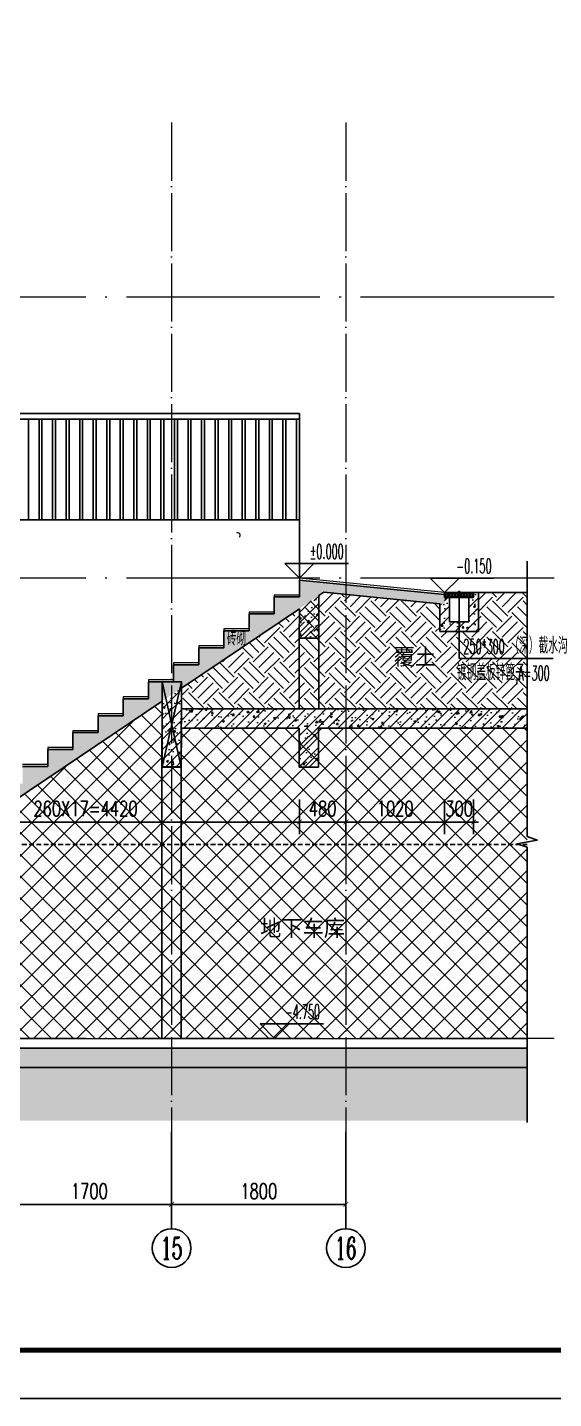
# Model space of a CAD drawing. Extents: x -1307975 to -76406, y -96289 to 379359.
# Drawn here: x -618610 to -613174, y 348300 to 362450 of the extents above; entities that cross this region are included whole.
import ezdxf
from ezdxf.enums import TextEntityAlignment as Align

# ---------------------------------------------------------------- set-up
doc = ezdxf.new("R2010")
doc.units = 0
doc.header["$LTSCALE"] = 1000
doc.linetypes.add('DOTE', pattern=[2.42, 2, -0.2, 0.02, -0.2])
doc.linetypes.add('HIDDEN', pattern=[0.375, 0.25, -0.125])
doc.layers.get('0').update_dxf_attribs({"linetype": 'CONTINUOUS'})
doc.layers.get('DEFPOINTS').update_dxf_attribs({"linetype": 'CONTINUOUS'})
for name, color, linetype in [('-TK', 7, 'CONTINUOUS'), ('A-AXIS_TEXT', 7, 'CONTINUOUS'), ('AXIS', 3, 'CONTINUOUS'), ('DIM_ELEV', 3, 'CONTINUOUS'), ('DIM_LEAD', 3, 'CONTINUOUS'), ('DIM_SYMB', 3, 'CONTINUOUS'), ('PUB_TEXT', 2, 'CONTINUOUS'), ('S-大样-砼线', 7, 'CONTINUOUS'), ('Stair-栏杆', 142, 'CONTINUOUS'), ('TEXT', 2, 'CONTINUOUS'), ('WALL', 5, 'CONTINUOUS'), ('地库集水坑', 128, 'CONTINUOUS'), ('审核', 1, 'CONTINUOUS'), ('尺寸标注', 86, 'CONTINUOUS'), ('看线', 251, 'CONTINUOUS')]:
    doc.layers.add(name, color=color, linetype=linetype)
for name, color, linetype, lineweight in [('AXIS_TEXT', 7, 'CONTINUOUS', 20), ('DOTE', 19, 'DOTE', 9), ('PUB_HATCH', 8, 'CONTINUOUS', 9), ('内粉刷', 37, 'CONTINUOUS', 9), ('填充', 251, 'CONTINUOUS', 5), ('立面-栏杆', 105, 'CONTINUOUS', 15)]:
    doc.layers.add(name, color=color, linetype=linetype, lineweight=lineweight)
doc.styles.add('_TCH_AXIS', font='COMPLEX', dxfattribs={"bigfont": 'GBCBIG'})
doc.styles.add('_TCH_DIM', font='SIMPLEX.shx', dxfattribs={"width": 0.7, "bigfont": 'GBCBIG.shx'})
doc.styles.add('_TCH_DIM_T3', font='SIMPLEX', dxfattribs={"width": 0.705882, "bigfont": 'GBCBIG'})
doc.styles.add('COMPLEX', font='COMPLEX')
doc.styles.add('TSSD_REIN', font='tssdeng.shx', dxfattribs={"width": 0.7, "height": 300, "bigfont": 'tssdchn.shx'})
doc.dimstyles.new('_TCH_ARCH&&50', dxfattribs={"dimtxt": 157.5, "dimasz": 50, "dimexe": 125, "dimexo": 150, "dimgap": 58.75, "dimtad": 1, "dimdec": 0, "dimzin": 0, "dimdsep": 46, "dimtxsty": '_TCH_DIM_T3', "dimblk": 'ARCHTICK', "dimcen": 0.09, "dimclrt": 7, "dimazin": 0, "dimtfac": 1, "dimtdec": 0, "dimtix": 1, "dimtmove": 2, "dimatfit": 3, "dimldrblk": 'ARCHTICK', "dimfxl": 1, "dimtolj": 1, "dimtzin": 0, "dimarcsym": 0})
pattern_1 = [(45, (-1035007.906, 393076.42), (-53.033009, 53.033009), []), (50, (-1035007.9, 393076.42), (215.178055, -18.82564), [22.5, -247.5]), (355, (-1035007.9, 393076.42), (-41.6254, 225.65764), [18, -198]), (100.4514, (-1034989.97, 393074.85), (173.55281, 206.83186), [19.12206, -210.34263]), (46.1842, (-1035007.9, 393136.42), (320.17231, -49.6557), [33.75, -371.25]), (96.6356, (-1034981.22, 393132.28), (280.39881, 292.23536), [28.68309, -315.5139]), (351.1842, (-1035007.9, 393136.42), (280.39858, 292.23558), [27, -297]), (21, (-1034977.9, 393121.42), (179.072116, -120.78567), [22.5, -247.5]), (326, (-1034977.9, 393121.42), (72.9946, 217.54501), [18, -198]), (71.4514, (-1034962.98, 393111.35), (252.06679, 96.75915), [19.12206, -210.34263]), (37.5, (-1035007.906, 393076.42), (3.647957, 99.868156), [0, -195.6, 0, -201, 0, -198.75]), (7.5, (-1035007.91, 393076.42), (78.92086, 118.323514), [0, -114.6, 0, -191.1, 0, -75.75]), (327.5, (-1035074.806, 393076.42), (160.146731, -6.766462), [0, -75, 0, -234, 0, -310.5]), (317.5, (-1035104.8, 393076.42), (174.95585, 30.031495), [0, -97.5, 0, -155.4, 0, -220.5])]

# ---------------------------------------------------------------- blocks, each defined once
blk = doc.blocks.new('_ArchTick')
at = {"color": 0, "linetype": 'ByBlock', "const_width": 0.15}
blk.add_lwpolyline([(-0.5, -0.5), (0.5, 0.5)], dxfattribs=at)
blk = doc.blocks.new('*D835')
at = {"layer": 'AXIS', "color": 0, "lineweight": -2, "transparency": 16777216}
for p, q in [((-617120, 350904), (-617120, 350179)), ((-615320, 350904), (-615320, 350179)), ((-617120, 350304), (-615320, 350304))]:
    blk.add_line(p, q, dxfattribs=at)
at = {"layer": 'DEFPOINTS', "color": 0, "transparency": 16777216}
for p in [(-617120, 351054), (-615320, 351054), (-615320, 350304)]:
    blk.add_point(p, dxfattribs=at)
at = {"layer": 'AXIS', "color": 0, "lineweight": -2, "transparency": 16777216, "xscale": 50, "yscale": 50, "zscale": 50, "rotation": 180}
blk.add_blockref('_ArchTick', (-617120, 350304), dxfattribs=at)
at = {"layer": 'AXIS', "color": 0, "lineweight": -2, "transparency": 16777216, "xscale": 50, "yscale": 50, "zscale": 50}
blk.add_blockref('_ArchTick', (-615320, 350304), dxfattribs=at)
at = {"layer": 'AXIS', "color": 7, "transparency": 16777216, "insert": (-616220, 350441), "char_height": 157.5, "attachment_point": 5, "style": '_TCH_DIM_T3'}
blk.add_mtext('\\A1;1800', dxfattribs=at)
blk = doc.blocks.new('*D836')
at = {"layer": 'AXIS', "color": 0, "lineweight": -2, "transparency": 16777216}
for p, q in [((-618820, 350904), (-618820, 350179)), ((-617120, 350904), (-617120, 350179)), ((-618820, 350304), (-617120, 350304))]:
    blk.add_line(p, q, dxfattribs=at)
at = {"layer": 'DEFPOINTS', "color": 0, "transparency": 16777216}
for p in [(-618820, 351054), (-617120, 351054), (-617120, 350304)]:
    blk.add_point(p, dxfattribs=at)
at = {"layer": 'AXIS', "color": 0, "lineweight": -2, "transparency": 16777216, "xscale": 50, "yscale": 50, "zscale": 50, "rotation": 180}
blk.add_blockref('_ArchTick', (-618820, 350304), dxfattribs=at)
at = {"layer": 'AXIS', "color": 0, "lineweight": -2, "transparency": 16777216, "xscale": 50, "yscale": 50, "zscale": 50}
blk.add_blockref('_ArchTick', (-617120, 350304), dxfattribs=at)
at = {"layer": 'AXIS', "color": 7, "transparency": 16777216, "insert": (-617970, 350441), "char_height": 157.5, "attachment_point": 5, "style": '_TCH_DIM_T3'}
blk.add_mtext('\\A1;1700', dxfattribs=at)
blk = doc.blocks.new('*D852')
at = {"layer": 'DEFPOINTS', "color": 0, "transparency": 16777216}
for p in [(-614300, 354634), (-614000, 354634), (-614000, 354250)]:
    blk.add_point(p, dxfattribs=at)
at = {"layer": '尺寸标注', "color": 0, "lineweight": -2, "transparency": 16777216}
for p, q in [((-614300, 354484), (-614300, 354125)), ((-614000, 354484), (-614000, 354125)), ((-614300, 354250), (-614350, 354250)), ((-614300, 354250), (-614000, 354250)), ((-614000, 354250), (-613950, 354250))]:
    blk.add_line(p, q, dxfattribs=at)
at = {"layer": '尺寸标注', "color": 0, "lineweight": -2, "transparency": 16777216, "xscale": 50, "yscale": 50, "zscale": 50}
blk.add_blockref('_ArchTick', (-614300, 354250), dxfattribs=at)
at = {"layer": '尺寸标注', "color": 0, "lineweight": -2, "transparency": 16777216, "xscale": 50, "yscale": 50, "zscale": 50, "rotation": 180}
blk.add_blockref('_ArchTick', (-614000, 354250), dxfattribs=at)
at = {"layer": '尺寸标注', "color": 7, "transparency": 16777216, "insert": (-614150, 354388), "char_height": 157.5, "attachment_point": 5, "style": '_TCH_DIM_T3'}
blk.add_mtext('\\A1;300', dxfattribs=at)
blk = doc.blocks.new('*D853')
at = {"layer": 'DEFPOINTS', "color": 0, "transparency": 16777216}
for p in [(-615320, 354634), (-614300, 354634), (-614300, 354250)]:
    blk.add_point(p, dxfattribs=at)
at = {"layer": '尺寸标注', "color": 0, "lineweight": -2, "transparency": 16777216}
for p, q in [((-615320, 354484), (-615320, 354125)), ((-614300, 354484), (-614300, 354125)), ((-615320, 354250), (-614300, 354250))]:
    blk.add_line(p, q, dxfattribs=at)
at = {"layer": '尺寸标注', "color": 0, "lineweight": -2, "transparency": 16777216, "xscale": 50, "yscale": 50, "zscale": 50, "rotation": 180}
blk.add_blockref('_ArchTick', (-615320, 354250), dxfattribs=at)
at = {"layer": '尺寸标注', "color": 0, "lineweight": -2, "transparency": 16777216, "xscale": 50, "yscale": 50, "zscale": 50}
blk.add_blockref('_ArchTick', (-614300, 354250), dxfattribs=at)
at = {"layer": '尺寸标注', "color": 7, "transparency": 16777216, "insert": (-614810, 354388), "char_height": 157.5, "attachment_point": 5, "style": '_TCH_DIM_T3'}
blk.add_mtext('\\A1;1020', dxfattribs=at)
blk = doc.blocks.new('*D854')
at = {"layer": 'DEFPOINTS', "color": 0, "transparency": 16777216}
for p in [(-615800, 354634), (-615320, 354634), (-615320, 354250)]:
    blk.add_point(p, dxfattribs=at)
at = {"layer": '尺寸标注', "color": 0, "lineweight": -2, "transparency": 16777216}
for p, q in [((-615800, 354484), (-615800, 354125)), ((-615320, 354484), (-615320, 354125)), ((-615800, 354250), (-615320, 354250))]:
    blk.add_line(p, q, dxfattribs=at)
at = {"layer": '尺寸标注', "color": 0, "lineweight": -2, "transparency": 16777216, "xscale": 50, "yscale": 50, "zscale": 50, "rotation": 180}
blk.add_blockref('_ArchTick', (-615800, 354250), dxfattribs=at)
at = {"layer": '尺寸标注', "color": 0, "lineweight": -2, "transparency": 16777216, "xscale": 50, "yscale": 50, "zscale": 50}
blk.add_blockref('_ArchTick', (-615320, 354250), dxfattribs=at)
at = {"layer": '尺寸标注', "color": 7, "transparency": 16777216, "insert": (-615560, 354388), "char_height": 157.5, "attachment_point": 5, "style": '_TCH_DIM_T3'}
blk.add_mtext('\\A1;480', dxfattribs=at)
blk = doc.blocks.new('*D855')
at = {"layer": 'DEFPOINTS', "color": 0, "transparency": 16777216}
for p in [(-620220, 354634), (-615800, 354634), (-615800, 354250)]:
    blk.add_point(p, dxfattribs=at)
at = {"layer": '尺寸标注', "color": 0, "lineweight": -2, "transparency": 16777216}
for p, q in [((-620220, 354484), (-620220, 354125)), ((-615800, 354484), (-615800, 354125)), ((-620220, 354250), (-615800, 354250))]:
    blk.add_line(p, q, dxfattribs=at)
at = {"layer": '尺寸标注', "color": 0, "lineweight": -2, "transparency": 16777216, "xscale": 50, "yscale": 50, "zscale": 50, "rotation": 180}
blk.add_blockref('_ArchTick', (-620220, 354250), dxfattribs=at)
at = {"layer": '尺寸标注', "color": 0, "lineweight": -2, "transparency": 16777216, "xscale": 50, "yscale": 50, "zscale": 50}
blk.add_blockref('_ArchTick', (-615800, 354250), dxfattribs=at)
at = {"layer": '尺寸标注', "color": 7, "transparency": 16777216, "insert": (-618010, 354388), "char_height": 157.5, "attachment_point": 5, "style": '_TCH_DIM_T3'}
blk.add_mtext('\\A1;260X17=4420', dxfattribs=at)
blk = doc.blocks.new('_AXISO')
blk.add_circle((0, 0), 0.5)
at = {"layer": 'A-AXIS_TEXT', "style": 'COMPLEX', "width": 1.041667}
blk.add_attdef('A', text='', height=0.56, dxfattribs=at).set_placement((-0.25, -0.28), (0.25, -0.28), align=Align.FIT)
blk = doc.blocks.new('A1')
blk.add_lwpolyline([(0, 59400), (0, 0), (84100, 0), (84100, 59400)], close=True)
at = {"const_width": 100}
blk.add_lwpolyline([(2500, 58400), (2500, 1000), (83100, 1000), (83100, 58400)], close=True, dxfattribs=at)

msp = doc.modelspace()

# ---------------------------------------------------------------- hatches: boundary and pattern name
at = {"layer": 'PUB_HATCH'}
h = msp.add_hatch(dxfattribs=at)
h.set_pattern_fill('钢筋混凝土', color=256, scale=30, style=0)
h.set_pattern_definition(pattern_1)
h.paths.add_polyline_path([(-614300.21, 356597.63), (-615800.21, 356747.63), (-615800.21, 356572.63), (-616060.21, 356572.63), (-616060.21, 356397.63), (-616320.21, 356397.63), (-616320.21, 356222.63), (-616580.21, 356222.63), (-616580.21, 356047.63), (-616840.21, 356047.63), (-616840.21, 355872.63), (-617100.21, 355872.63), (-617100.21, 355697.63), (-617360.21, 355697.63), (-617360.21, 355522.63), (-617620.21, 355522.63), (-617620.21, 355347.63), (-617880.21, 355347.63), (-617880.21, 355172.63), (-618140.21, 355172.63), (-618140.21, 354997.63), (-618400.21, 354997.63), (-618400.21, 354822.63), (-618660.21, 354822.63), (-618660.21, 354647.63), (-618920.21, 354647.63), (-618920.21, 354472.63), (-619180.21, 354472.63), (-619180.21, 354297.63), (-619440.21, 354297.63), (-619440.21, 354122.63), (-619700.21, 354122.63), (-619700.21, 353947.63), (-619960.21, 353947.63), (-619960.21, 353772.63), (-620220.21, 353772.63), (-620220.21, 353597.63), (-621320.27, 353597.63), (-621320.27, 353497.63), (-620420.21, 353497.63), (-620420.21, 353197.63), (-620220.21, 353197.63), (-620220.21, 353477.09), (-615547.92, 356621.9), (-614300.21, 356497.13)])
h = msp.add_hatch(dxfattribs=at)
h.set_pattern_fill('钢筋混凝土', color=256, scale=30, style=0)
h.set_pattern_definition(pattern_1)
h.paths.add_polyline_path([(-615800.33, 356572.63), (-615800.21, 356572.63), (-615800.21, 356639.96)])
h = msp.add_hatch(dxfattribs=at)
h.set_pattern_fill('钢筋混凝土', color=256, scale=30, style=0)
h.set_pattern_definition(pattern_1)
h.paths.add_polyline_path([(-614000.21, 356617.63), (-614000.16, 356567.63), (-613950.16, 356567.68), (-613950.21, 356617.68)])
h = msp.add_hatch(dxfattribs=at)
h.set_pattern_fill('钢筋混凝土', color=256, scale=30, style=0)
h.set_pattern_definition(pattern_1)
h.paths.add_polyline_path([(-615600.31, 356586.64), (-615800.55, 356451.86), (-615801.09, 356147.73), (-615601.09, 356147.38)])
h = msp.add_hatch(dxfattribs=at)
h.set_pattern_fill('钢筋混凝土', color=256, scale=30, style=0)
h.set_pattern_definition(pattern_1)
h.paths.add_polyline_path([(-614300.21, 356567.63), (-614300.21, 356497.13), (-614350.52, 356502.16), (-614350.52, 356217.62), (-614250.52, 356317.62), (-614250.52, 356567.63)])
h = msp.add_hatch(dxfattribs=at)
h.set_pattern_fill('钢筋混凝土', color=256, scale=30, style=0)
h.set_pattern_definition(pattern_1)
h.paths.add_polyline_path([(-613950.16, 356567.63), (-614050.16, 356567.63), (-614050.16, 356317.62), (-613950.16, 356217.62)])
h = msp.add_hatch(dxfattribs=at)
h.set_pattern_fill('钢筋混凝土', color=256, scale=30, style=0)
h.set_pattern_definition(pattern_1)
h.paths.add_polyline_path([(-613950.16, 356217.62), (-614050.16, 356317.62), (-614250.52, 356317.62), (-614350.52, 356217.62)])
h = msp.add_hatch(dxfattribs=at)
h.set_pattern_fill('钢筋混凝土', color=256, scale=30, style=0)
h.set_pattern_definition(pattern_1)
h.paths.add_polyline_path([(-617019.02, 355631.74), (-617219.22, 355496.99), (-617219.33, 355417.78), (-617086.1, 355351.01), (-617019.33, 355417.63)])
h = msp.add_hatch(dxfattribs=at)
h.set_pattern_fill('钢筋混凝土', color=256, scale=30, style=0)
h.set_pattern_definition(pattern_1)
h.paths.add_polyline_path([(-617218.92, 355697.63), (-617118.92, 355697.63), (-617218.92, 355697.77)])
h = msp.add_hatch(dxfattribs=at)
h.set_pattern_fill('钢筋混凝土', color=256, scale=30, style=0)
h.set_pattern_definition(pattern_1)
h.paths.add_polyline_path([(-617086.1, 355351.01), (-617219.33, 355417.78), (-617220.21, 354817.85), (-617020.21, 354817.56), (-617019.63, 355217.63)])
h = msp.add_hatch(dxfattribs=at)
h.set_pattern_fill('钢筋混凝土', color=256, scale=30, style=0)
h.set_pattern_definition(pattern_1)
h.paths.add_polyline_path([(-615701.29, 355284.29), (-615701.09, 355417.63), (-617019.33, 355417.63), (-617086.1, 355351.01), (-617019.63, 355217.63), (-615801.39, 355217.63)])
h = msp.add_hatch(dxfattribs=at)
h.set_pattern_fill('钢筋混凝土', color=256, scale=30, style=0)
h.set_pattern_definition(pattern_1)
h.paths.add_polyline_path([(-613447.97, 355417.63), (-615701.09, 355417.63), (-615701.29, 355284.29), (-615601.39, 355217.63), (-613447.97, 355217.63)])
h = msp.add_hatch(dxfattribs=at)
h.set_pattern_fill('钢筋混凝土', color=256, scale=30, style=0)
h.set_pattern_definition(pattern_1)
h.paths.add_polyline_path([(-615701.29, 355284.29), (-615801.39, 355217.63), (-615801.97, 354817.85), (-615601.97, 354817.56), (-615601.39, 355217.63)])
h = msp.add_hatch(dxfattribs=at)
h.set_pattern_fill('钢筋混凝土', color=256, scale=30, style=0)
h.set_pattern_definition(pattern_1)
h.paths.add_polyline_path([(-613447.97, 351917.63), (-621720.21, 351917.63), (-621720.21, 351717.63), (-613447.97, 351717.63)])
at = {"layer": '地库集水坑'}
h = msp.add_hatch(dxfattribs=at)
h.set_pattern_fill('STEEL', color=250, scale=20, angle=45, style=0)
h.set_pattern_definition([(90, (-2515952.146, 4299306.673), (-31.75, 5e-15), []), (90, (-2515963.37, 4299317.898), (-31.75, 5e-15), [])])
h.paths.add_polyline_path([(-614000.21, 356617.63), (-614300.21, 356617.63), (-614300.21, 356567.63), (-614000.21, 356567.63)])
at = {"layer": '填充'}
h = msp.add_hatch(dxfattribs=at)
h.set_pattern_fill('EARTH', color=250, scale=70, angle=45, style=0)
h.set_pattern_definition([(45, (-1760245.96, -42130.64), (0, 314.308964), [222.25, -222.25]), (45, (-1760304.9, -42071.7), (0, 314.308964), [222.25, -222.25]), (45, (-1760363.82, -42012.77), (0, 314.308964), [222.25, -222.25]), (135, (-1760363.82, -41973.48), (-314.308964, 0), [222.25, -222.25]), (135, (-1760304.9, -41914.55), (-314.308964, 0), [222.25, -222.25]), (135, (-1760245.96, -41855.62), (-314.308964, 0), [222.25, -222.25])])
h.paths.add_polyline_path([(-613950.16, 356497.13), (-613950.16, 356217.62), (-614350.52, 356217.62), (-614353.12, 356502.42), (-615547.92, 356621.9), (-617019.34, 355631.52), (-617019.34, 355417.63), (-613447.97, 355417.63), (-613447.97, 356617.59), (-613950.16, 356617.59), (-613950.16, 356497.13)])
h = msp.add_hatch(dxfattribs=at)
h.set_pattern_fill('ANSI37', color=196, scale=100, style=0)
h.set_pattern_definition([(45, (-616770.21, 361877.67), (-112.2532, 112.2532), []), (135, (-616770.21, 361877.67), (-112.2532, -112.2532), [])])
edge = h.paths.add_edge_path()
edge.add_line((-617019.79, 355216.08), (-617019.79, 354815.94))
edge.add_line((-617019.79, 354815.94), (-617220.22, 354816.37))
edge.add_line((-617220.22, 354816.37), (-617219.22, 355496.99))
edge.add_line((-617219.22, 355496.99), (-617634.27, 355217.63))
edge.add_line((-617634.27, 355217.63), (-620220.21, 353477.09))
edge.add_line((-620220.21, 353477.09), (-620220.21, 353197.63))
edge.add_line((-620220.21, 353197.63), (-620420.21, 353197.63))
edge.add_line((-620420.21, 353197.63), (-620420.21, 353497.63))
edge.add_line((-620420.21, 353497.63), (-621270.21, 353497.63))
edge.add_line((-621270.21, 353497.63), (-621270.21, 353217.62))
edge.add_line((-621470.39, 353217.62), (-621620.03, 353217.62))
edge.add_line((-621620.03, 353217.62), (-621620.21, 352017.63))
edge.add_line((-621620.21, 352017.63), (-613447.97, 352017.63))
edge.add_line((-613447.97, 352017.63), (-613447.97, 355217.63))
edge.add_line((-613447.97, 355217.63), (-617019.36, 355216.08))
h = msp.add_hatch(dxfattribs=at)
h.set_pattern_fill('EARTH', color=250, scale=50, angle=45, style=0)
h.set_pattern_definition([(45, (-780215.23, 488801.7), (0, 224.5064), [158.75, -158.75]), (45, (-780257.33, 488843.8), (0, 224.5064), [158.75, -158.75]), (45, (-780299.42, 488885.89), (0, 224.5064), [158.75, -158.75]), (135, (-780299.42, 488913.95), (-224.5064, 0), [158.75, -158.75]), (135, (-780257.33, 488956.05), (-224.5064, 0), [158.75, -158.75]), (135, (-780215.23, 488998.14), (-224.5064, 0), [158.75, -158.75])])
h.paths.add_polyline_path([(-613447.97, 351167.73), (-613447.97, 351717.98), (-628626.81, 351717.98), (-628626.81, 351167.73)])

# ---------------------------------------------------------------- linework, layer by layer
at = {"layer": 'AXIS'}
for p, q in [((-617120.21, 351053.53), (-617120.21, 350053.53)), ((-615320.21, 351053.53), (-615320.21, 350053.53))]:
    msp.add_line(p, q, dxfattribs=at)
at = {"layer": 'DIM_ELEV', "color": 6}
for p, q in [((-615800.21, 356767.63), (-615950.21, 356917.63)), ((-615950.21, 356917.63), (-615294.21, 356917.63)), ((-615800.21, 356767.63), (-615650.21, 356917.63)), ((-614300.21, 356617.63), (-614450.21, 356767.63)), ((-614450.21, 356767.63), (-613794.21, 356767.63)), ((-614300.21, 356617.63), (-614150.21, 356767.63))]:
    msp.add_line(p, q, dxfattribs=at)
at = {"layer": 'DIM_ELEV'}
for p, q in [((-616056.97, 352017.63), (-616206.97, 352167.63)), ((-616206.97, 352167.63), (-615550.97, 352167.63)), ((-616056.97, 352017.63), (-615906.97, 352167.63))]:
    msp.add_line(p, q, dxfattribs=at)
at = {"layer": 'DIM_LEAD'}
for p, q in [((-614150.34, 356617.61), (-614150.34, 355936.97)), ((-614150.34, 355936.97), (-613180.39, 355936.97))]:
    msp.add_line(p, q, dxfattribs=at)
at = {"layer": 'DIM_LEAD', "const_width": 20}
msp.add_lwpolyline([(-614150.34, 356627.61, 1), (-614150.34, 356607.61, 1)], format="xyb", close=True, dxfattribs=at)
at = {"layer": 'DIM_SYMB'}
msp.add_lwpolyline([(-613447.97, 356941.97), (-613447.97, 354101.68), (-613342.97, 354063.46), (-613552.97, 354026.44), (-613447.97, 353989.18), (-613447.97, 351148.89)], dxfattribs=at)
at = {"layer": 'DOTE', "linetype": 'DOTE', "ltscale": 0.3}
for p, q in [((-617120.21, 361467.66), (-617120.21, 351053.53)), ((-615320.21, 361467.66), (-615320.21, 351053.53))]:
    msp.add_line(p, q, dxfattribs=at)
at = {"layer": 'DOTE', "linetype": 'DOTE'}
for p, q in [((-613167.97, 359667.63), (-628894.75, 359667.63)), ((-613167.97, 356767.63), (-628894.75, 356767.63)), ((-613167.97, 352017.63), (-628894.75, 352017.63))]:
    msp.add_line(p, q, dxfattribs=at)
at = {"layer": 'S-大样-砼线'}
for p, q in [((-617219.22, 354818.31), (-617019.92, 355697.77)), ((-617218.92, 355697.77), (-617020.21, 354818.24))]:
    msp.add_line(p, q, dxfattribs=at)
msp.add_lwpolyline([(-617020.21, 354818.31), (-617219.22, 354818.31), (-617218.92, 355697.77), (-617019.92, 355697.77)], close=True, dxfattribs=at)
at = {"layer": 'Stair-栏杆'}
for p, q in [((-615800.21, 358467.63), (-620470.19, 358467.63)), ((-615800.21, 358407.63), (-620470.19, 358407.63))]:
    msp.add_line(p, q, dxfattribs=at)
for points in [[(-615800.21, 357367.63), (-615800.21, 358467.63)], [(-618600.21, 357367.63), (-618600.21, 358407.63)], [(-618490.21, 358407.63), (-618490.21, 357367.63)], [(-618460.21, 357367.63), (-618460.21, 358407.63)], [(-618350.21, 358407.63), (-618350.21, 357367.63)], [(-618320.21, 357367.63), (-618320.21, 358407.63)], [(-618210.21, 358407.63), (-618210.21, 357367.63)], [(-618180.21, 357367.63), (-618180.21, 358407.63)], [(-618070.21, 358407.63), (-618070.21, 357367.63)], [(-618040.21, 357367.63), (-618040.21, 358407.63)], [(-617930.21, 358407.63), (-617930.21, 357367.63)], [(-617900.21, 357367.63), (-617900.21, 358407.63)], [(-617790.21, 358407.63), (-617790.21, 357367.63)], [(-617760.21, 357367.63), (-617760.21, 358407.63)], [(-617650.21, 358407.63), (-617650.21, 357367.63)], [(-617620.21, 357367.63), (-617620.21, 358407.63)], [(-617510.21, 358407.63), (-617510.21, 357367.63)], [(-617480.21, 357367.63), (-617480.21, 358407.63)], [(-617370.21, 358407.63), (-617370.21, 357367.63)], [(-617340.21, 357367.63), (-617340.21, 358407.63)], [(-617230.21, 358407.63), (-617230.21, 357367.63)], [(-617200.21, 357367.63), (-617200.21, 358407.63)], [(-617090.21, 358407.63), (-617090.21, 357367.63)], [(-617060.21, 357367.63), (-617060.21, 358407.63)], [(-616950.21, 358407.63), (-616950.21, 357367.63)], [(-616920.21, 357367.63), (-616920.21, 358407.63)], [(-616810.21, 358407.63), (-616810.21, 357367.63)], [(-616780.21, 357367.63), (-616780.21, 358407.63)], [(-616670.21, 358407.63), (-616670.21, 357367.63)], [(-616640.21, 357367.63), (-616640.21, 358407.63)], [(-616530.21, 358407.63), (-616530.21, 357367.63)], [(-616500.21, 357367.63), (-616500.21, 358407.63)], [(-616390.21, 358407.63), (-616390.21, 357367.63)], [(-616360.21, 357367.63), (-616360.21, 358407.63)], [(-616250.21, 358407.63), (-616250.21, 357367.63)], [(-616220.21, 357367.63), (-616220.21, 358407.63)], [(-616110.21, 358407.63), (-616110.21, 357367.63)], [(-616080.21, 357367.63), (-616080.21, 358407.63)], [(-615970.21, 358407.63), (-615970.21, 357367.63)], [(-615940.21, 357367.63), (-615940.21, 358407.63)], [(-615830.21, 358407.63), (-615830.21, 357367.63)]]:
    msp.add_lwpolyline(points, dxfattribs=at)
at = {"layer": 'WALL'}
for p, q in [((-614300.21, 356597.63), (-615800.21, 356747.63)), ((-615800.21, 356747.63), (-615800.21, 356639.96)), ((-615800.21, 356639.96), (-615800.33, 356572.63)), ((-615600.31, 356586.64), (-615547.92, 356621.9)), ((-615547.92, 356621.9), (-614350.52, 356502.16)), ((-614300.21, 356567.63), (-614300.21, 356597.63)), ((-613950.21, 356617.68), (-614000.21, 356617.63)), ((-614000.21, 356617.63), (-614000.16, 356567.63)), ((-613950.21, 356617.68), (-613950.16, 356567.68)), ((-617019.02, 355631.74), (-615800.55, 356451.86)), ((-615800.33, 356572.63), (-616060.21, 356572.63)), ((-616060.21, 356572.63), (-616060.21, 356397.63)), ((-615800.55, 356451.86), (-615801.09, 356147.73)), ((-615600.31, 356586.64), (-615601.09, 356147.38)), ((-614350.52, 356502.16), (-614350.52, 356217.62)), ((-614250.52, 356567.63), (-614250.52, 356317.62)), ((-614000.16, 356567.63), (-614050.16, 356567.63)), ((-614050.16, 356567.63), (-614050.16, 356317.62)), ((-613950.16, 356567.63), (-613950.16, 356217.62)), ((-616060.21, 356397.63), (-616320.21, 356397.63)), ((-616320.21, 356397.63), (-616320.21, 356222.63)), ((-614050.16, 356317.62), (-614250.52, 356317.62)), ((-616320.21, 356222.63), (-616580.21, 356222.63)), ((-616580.21, 356222.63), (-616580.21, 356047.63)), ((-613950.16, 356217.62), (-614350.52, 356217.62)), ((-616580.21, 356047.63), (-616840.21, 356047.63)), ((-616840.21, 356047.63), (-616840.21, 355872.63)), ((-615601.09, 356147.38), (-615801.09, 356147.73)), ((-616840.21, 355872.63), (-617100.21, 355872.63)), ((-617100.21, 355872.63), (-617100.21, 355697.63)), ((-617218.92, 355697.63), (-617360.21, 355697.63)), ((-617360.21, 355697.63), (-617360.21, 355522.63)), ((-617218.92, 355697.77), (-617218.92, 355697.63)), ((-617100.21, 355697.63), (-617118.92, 355697.63)), ((-617019.02, 355631.74), (-617019.33, 355417.63)), ((-620220.21, 353477.09), (-617219.22, 355496.99)), ((-617360.21, 355522.63), (-617620.21, 355522.63)), ((-617620.21, 355522.63), (-617620.21, 355347.63)), ((-617219.22, 355496.99), (-617219.33, 355417.78)), ((-617620.21, 355347.63), (-617880.21, 355347.63)), ((-617880.21, 355347.63), (-617880.21, 355172.63)), ((-617219.33, 355417.78), (-617220.21, 354817.85)), ((-615701.09, 355417.63), (-617019.33, 355417.63)), ((-613447.97, 355417.63), (-615701.09, 355417.63)), ((-613447.97, 355217.63), (-613447.97, 355417.63)), ((-617019.63, 355217.63), (-617020.21, 354817.56)), ((-615801.39, 355217.63), (-617019.63, 355217.63)), ((-615801.39, 355217.63), (-615801.97, 354817.85)), ((-615601.39, 355217.63), (-615601.97, 354817.56)), ((-613447.97, 355217.63), (-615601.39, 355217.63)), ((-617880.21, 355172.63), (-618140.21, 355172.63)), ((-618140.21, 355172.63), (-618140.21, 354997.63)), ((-618140.21, 354997.63), (-618400.21, 354997.63)), ((-618400.21, 354997.63), (-618400.21, 354822.63)), ((-618400.21, 354822.63), (-618660.21, 354822.63)), ((-617020.21, 354817.56), (-617220.21, 354817.85)), ((-615601.97, 354817.56), (-615801.97, 354817.85)), ((-613447.97, 351917.63), (-621720.21, 351917.63)), ((-613447.97, 351717.63), (-613447.97, 351917.63)), ((-613447.97, 351717.63), (-621720.21, 351717.63))]:
    msp.add_line(p, q, dxfattribs=at)
at = {"layer": 'WALL', "color": 1}
msp.add_line((-613447.97, 356617.59), (-613950.21, 356617.68), dxfattribs=at)
at = {"layer": '内粉刷'}
msp.add_line((-621620.26, 352017.63), (-613447.97, 352017.63), dxfattribs=at)
msp.add_lwpolyline([(-614300.21, 356617.63), (-615800.21, 356767.63), (-615800.21, 356592.63), (-616060.21, 356592.63), (-616060.21, 356417.63), (-616320.21, 356417.63), (-616320.21, 356242.63), (-616580.21, 356242.63), (-616580.21, 356067.63), (-616840.21, 356067.63), (-616840.21, 355892.63), (-617100.21, 355892.63), (-617100.21, 355717.63), (-617360.21, 355717.63), (-617360.21, 355542.63), (-617620.21, 355542.63), (-617620.21, 355367.63), (-617880.21, 355367.63), (-617880.21, 355192.63), (-618140.21, 355192.63), (-618140.21, 355017.63), (-618400.21, 355017.63), (-618400.21, 354842.63), (-618660.21, 354842.63)], dxfattribs=at)
at = {"layer": '地库集水坑'}
for points in [[(-614000.21, 356617.63), (-614300.21, 356617.63), (-614300.21, 356567.63), (-614000.21, 356567.63)], [(-614010.21, 356607.63), (-614290.21, 356607.63), (-614290.21, 356577.63), (-614010.21, 356577.63)]]:
    msp.add_lwpolyline(points, close=True, dxfattribs=at)
at = {"layer": '审核', "color": 58, "linetype": 'HIDDEN', "ltscale": 0.2}
msp.add_line((-619417.12, 354017.63), (-613447.97, 354017.63), dxfattribs=at)
at = {"layer": '看线', "color": 32}
for q in [(-620470.19, 357367.84), (-615800.21, 356767.63)]:
    msp.add_line((-615800.21, 357367.63), q, dxfattribs=at)
at = {"layer": '看线'}
for p, q in [((-615801.09, 356147.73), (-615801.09, 355417.63)), ((-615601.09, 356147.38), (-615601.09, 355417.63)), ((-617220.21, 354817.49), (-617220.21, 352017.41)), ((-617020.21, 354817.49), (-617020.21, 352017.41))]:
    msp.add_line(p, q, dxfattribs=at)
at = {"layer": '立面-栏杆', "color": 4}
msp.add_arc((-616436.26, 357209.39), 25, 303.943587, 123.943587, dxfattribs=at)

# ---------------------------------------------------------------- block references
at = {"layer": '-TK', "xscale": 0.5, "yscale": 0.5, "zscale": 0.5}
msp.add_blockref('A1', (-647075.13, 348300.18), dxfattribs=at)
at = {"layer": 'AXIS'}
ref = msp.add_blockref('_AXISO', (-617120.21, 349853.53), dxfattribs=dict(at, xscale=400, yscale=400, zscale=400))
ref.add_attrib('A', '15', dxfattribs={"layer": 'AXIS_TEXT', "height": 226.274, "style": '_TCH_AXIS', "width": 0.724138}).set_placement((-617233.35, 349740.39), (-617007.08, 349740.39), align=Align.FIT)
ref = msp.add_blockref('_AXISO', (-615320.21, 349853.53), dxfattribs=dict(at, xscale=400, yscale=400, zscale=400))
ref.add_attrib('A', '16', dxfattribs={"layer": 'AXIS_TEXT', "height": 226.274, "style": '_TCH_AXIS', "width": 0.724138}).set_placement((-615433.35, 349740.39), (-615207.08, 349740.39), align=Align.FIT)

# ---------------------------------------------------------------- texts
at = {"layer": 'PUB_TEXT', "color": 6, "style": '_TCH_DIM', "width": 0.494118}
for s, p in [('%%P0.000', (-615694.21, 356967.68)), ('-0.150', (-614180.21, 356817.68))]:
    msp.add_text(s, height=148.75, dxfattribs=at).set_placement(p)
at = {"layer": 'PUB_TEXT', "style": '_TCH_DIM'}
for s, height, width, p in [('（深）截水沟', 168.794, 0.7, (-613630.91, 355987.02)), ('250*300', 148.75, 0.494118, (-614106.91, 355987.02)), ('镀钢盖板锌篦子', 168.794, 0.7, (-614174.46, 355711.92)), (',A=300', 148.75, 0.494118, (-613572.39, 355711.92)), ('-4.750', 148.75, 0.494118, (-615950.97, 352217.68))]:
    msp.add_text(s, height=height, dxfattribs=dict(at, width=width)).set_placement(p)
at = {"layer": 'PUB_TEXT'}
for s, p in [('覆土', (-614826.67, 355871.94)), ('地下车库', (-616206.4, 353071.93))]:
    msp.add_text(s, height=168.794, dxfattribs=at).set_placement(p)
at = {"layer": 'TEXT', "color": 230, "style": 'TSSD_REIN', "width": 0.7}
msp.add_text('砖砌', height=150, dxfattribs=at).set_placement((-616450.48, 356070.37), align=Align.CENTER)

# ---------------------------------------------------------------- dimensions: what is measured, and where the dimension line sits
at = {"layer": 'AXIS'}
for p1, p2, picture, middle in [((-618820.21, 351053.53), (-617120.21, 351053.53), '*D836', (-617970.21, 350441.03)), ((-617120.21, 351053.53), (-615320.21, 351053.53), '*D835', (-616220.21, 350441.03))]:
    dim = msp.add_aligned_dim(p1=p1, p2=p2, distance=-750, dimstyle='_TCH_ARCH&&50', dxfattribs=at)
    dim.commit()
    dim.dimension.update_dxf_attribs({"geometry": picture, "text_midpoint": middle})
at = {"layer": '尺寸标注', "color": 106}
dim = msp.add_aligned_dim(p1=(-620220.21, 354633.84), p2=(-615800.21, 354633.84), distance=-383.61, text='260X17=4420', dimstyle='_TCH_ARCH&&50', dxfattribs=at)
dim.commit()
dim.dimension.update_dxf_attribs({"geometry": '*D855', "text_midpoint": (-618010.21, 354387.73)})
for p1, p2, picture, middle in [((-615800.21, 354633.84), (-615320.21, 354633.84), '*D854', (-615560.21, 354387.73)), ((-615320.21, 354633.84), (-614300.21, 354633.84), '*D853', (-614810.21, 354387.73)), ((-614300.21, 354633.84), (-614000.21, 354633.84), '*D852', (-614150.21, 354387.73))]:
    dim = msp.add_aligned_dim(p1=p1, p2=p2, distance=-383.61, dimstyle='_TCH_ARCH&&50', dxfattribs=at)
    dim.commit()
    dim.dimension.update_dxf_attribs({"geometry": picture, "text_midpoint": middle})

doc.saveas('drawing.dxf')
